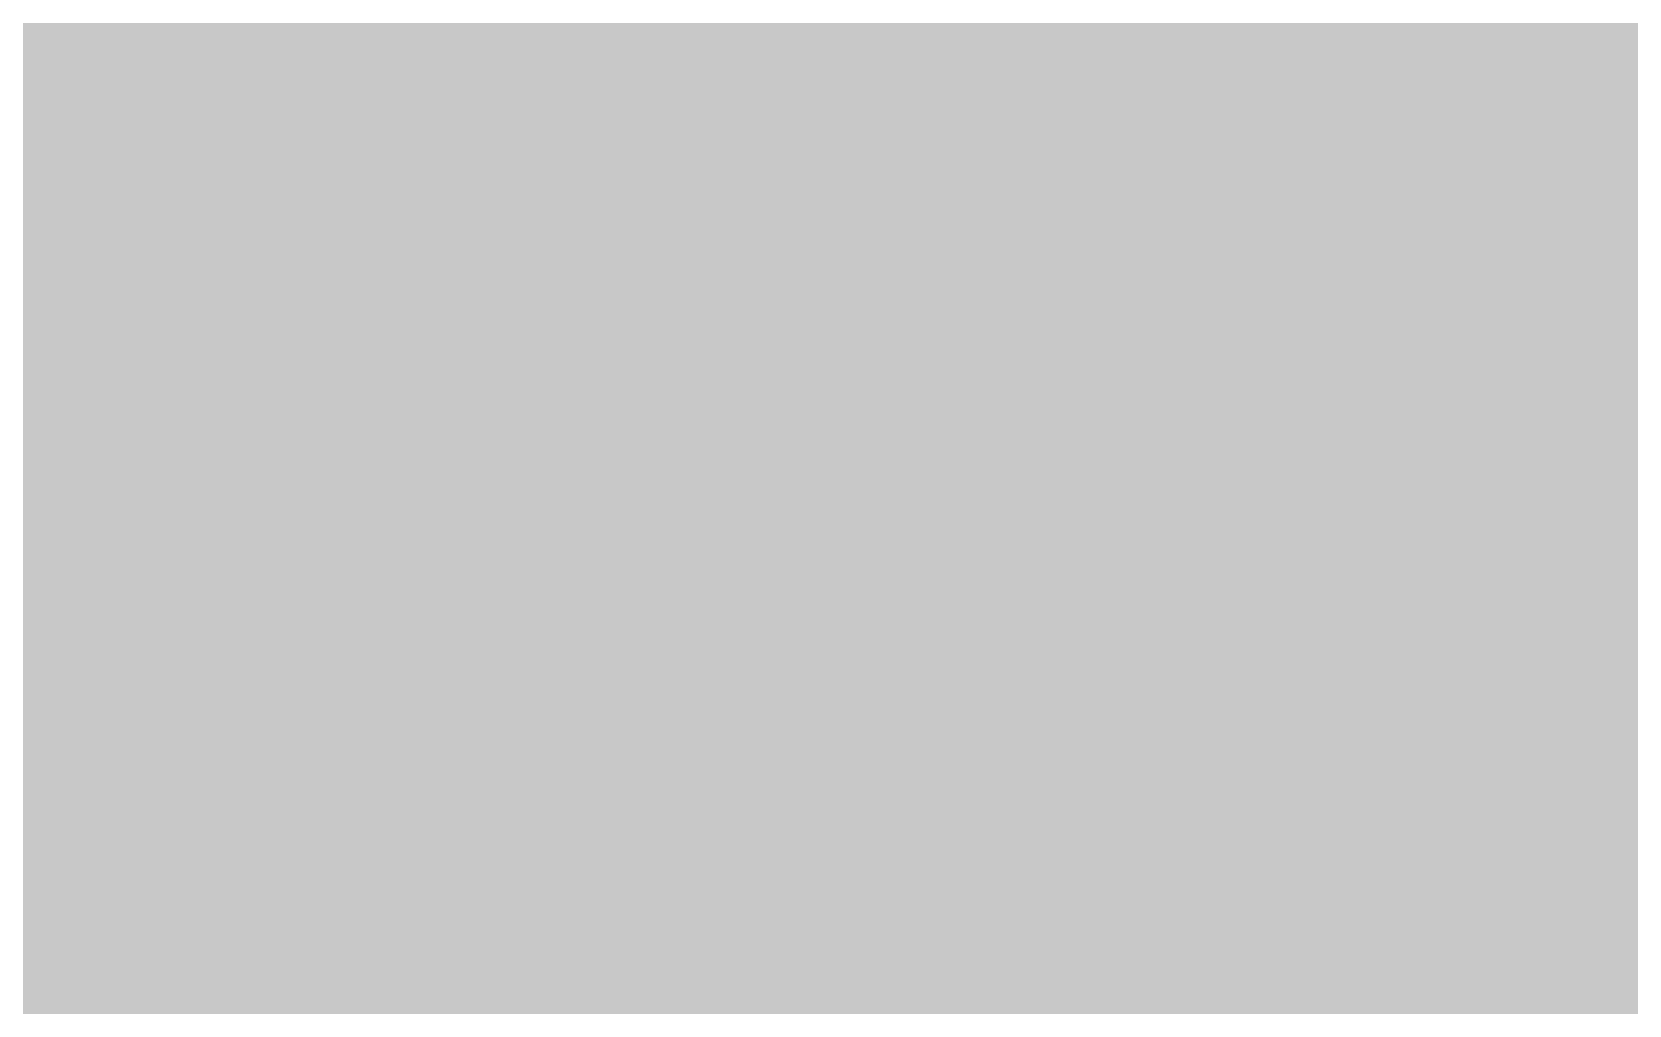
# Model space of a CAD drawing. Extents: x -5 to 208, y -5 to 206.
# Drawn here: x 12.02 to 17.19, y 50.09 to 53.24 of the extents above; entities that cross this region are included whole.
import ezdxf

# ---------------------------------------------------------------- set-up
doc = ezdxf.new("R2010")
doc.units = 0
doc.header["$MEASUREMENT"] = 0
doc.layers.get('0').update_dxf_attribs({"linetype": 'CONTINUOUS'})
for name, color, linetype in [('22-301-0_BOT', 7, 'CONTINUOUS'), ('22-301-0_IN1', 1, 'CONTINUOUS'), ('22-301-0_IN2', 4, 'CONTINUOUS'), ('22-301-0_SMT', 5, 'CONTINUOUS'), ('22-301-0_SPT', 10, 'CONTINUOUS'), ('22-301-0_SST', 14, 'CONTINUOUS'), ('22-301-0_TOP', 9, 'CONTINUOUS')]:
    doc.layers.add(name, color=color, linetype=linetype)

# ---------------------------------------------------------------- blocks, each defined once
blk = doc.blocks.new('ROUND_36')
at = {"const_width": 0.23749}
blk.add_lwpolyline([(-0.118744, 0, 1), (0.118744, 0, 1)], format="xyb", close=True, dxfattribs=at)

msp = doc.modelspace()

# ---------------------------------------------------------------- linework, layer by layer
at = {"layer": '22-301-0_BOT', "const_width": 0.254}
for points in [[(13.3604, 70.6755), (13.3604, 34.798)], [(13.589, 70.6755), (13.589, 38.70198)], [(13.8176, 70.6755), (13.8176, 39.13124)], [(14.0462, 70.6755), (14.0462, 39.39032)], [(14.2748, 70.6755), (14.2748, 39.56812)], [(14.5034, 70.6755), (14.5034, 39.69512)], [(14.732, 70.6755), (14.732, 39.78148)], [(14.9606, 70.6755), (14.9606, 39.83482)], [(15.1892, 70.6755), (15.1892, 39.85768)], [(15.4178, 70.6755), (15.4178, 39.84752)], [(15.6464, 70.6755), (15.6464, 39.80942)], [(15.875, 70.6755), (15.875, 39.7383)], [(16.1036, 70.6755), (16.1036, 39.63162)], [(16.3322, 70.6755), (16.3322, 39.47668)], [(16.5608, 70.6755), (16.5608, 39.25824)], [(16.7894, 70.6755), (16.7894, 38.93058)], [(17.018, 70.6755), (17.018, 34.798)], [(17.2466, 70.6755), (17.2466, 34.798)], [(13.1318, 68.49618), (13.1318, 34.798)], [(12.9032, 68.35902), (12.9032, 34.798)], [(11.9888, 68.326), (11.9888, 34.798)], [(12.2174, 68.326), (12.2174, 34.798)], [(12.446, 68.326), (12.446, 34.798)], [(12.6746, 68.326), (12.6746, 34.798)], [(95.631, 53.3146), (5.95884, 53.3146)], [(95.631, 53.086), (6.21538, 53.086)], [(95.631, 52.8574), (6.38556, 52.8574)], [(95.631, 52.6288), (6.49732, 52.6288)], [(43.46194, 52.4002), (6.56844, 52.4002)], [(43.23334, 52.1716), (6.59892, 52.1716)], [(43.12158, 51.943), (6.59892, 51.943)], [(43.08348, 51.7144), (6.56082, 51.7144)], [(43.10888, 51.4858), (6.48716, 51.4858)], [(43.20032, 51.2572), (6.36778, 51.2572)], [(43.39336, 51.0286), (6.19252, 51.0286)], [(51.79568, 50.8), (5.92074, 50.8)], [(51.77028, 50.5714), (5.35686, 50.5714)], [(51.80838, 50.3428), (-3.556, 50.3428)], [(49.43094, 50.1142), (-3.556, 50.1142)]]:
    msp.add_lwpolyline(points, dxfattribs=at)
at = {"layer": '22-301-0_IN1', "const_width": 0.254}
for points in [[(12.5476, 83.312), (12.5476, 42.799)], [(12.7762, 83.312), (12.7762, 42.799)], [(13.0048, 83.312), (13.0048, 42.799)], [(13.2334, 83.312), (13.2334, 42.799)], [(13.462, 83.312), (13.462, 42.799)], [(13.6906, 83.312), (13.6906, 42.799)], [(13.9192, 83.312), (13.9192, 42.799)], [(14.1478, 83.312), (14.1478, 42.799)], [(14.3764, 83.312), (14.3764, 42.799)], [(14.605, 72.898), (14.605, 42.799)], [(14.8336, 72.898), (14.8336, 42.799)], [(15.0622, 72.898), (15.0622, 42.799)], [(15.2908, 72.898), (15.2908, 42.799)], [(15.5194, 72.898), (15.5194, 42.799)], [(15.748, 72.898), (15.748, 42.799)], [(15.9766, 72.898), (15.9766, 42.799)], [(16.2052, 72.898), (16.2052, 42.799)], [(16.4338, 72.898), (16.4338, 42.799)], [(16.6624, 72.898), (16.6624, 42.799)], [(16.891, 72.898), (16.891, 42.799)], [(17.1196, 72.898), (17.1196, 42.799)], [(12.319, 69.43852), (12.319, 42.799)], [(12.0904, 69.1261), (12.0904, 42.799)], [(31.242, 53.3146), (5.59308, 53.3146)], [(31.242, 53.086), (5.96392, 53.086)], [(31.242, 52.8574), (6.1722, 52.8574)], [(31.242, 52.6288), (6.30428, 52.6288)], [(31.242, 52.4002), (6.38556, 52.4002)], [(31.242, 52.1716), (6.42112, 52.1716)], [(31.242, 51.943), (6.41858, 51.943)], [(31.242, 51.7144), (6.37794, 51.7144)], [(31.242, 51.4858), (6.29158, 51.4858)], [(31.242, 51.2572), (6.15188, 51.2572)], [(31.242, 51.0286), (5.93344, 51.0286)], [(31.242, 50.8), (5.52704, 50.8)], [(31.242, 50.5714), (-2.54, 50.5714)], [(31.242, 50.3428), (-2.54, 50.3428)], [(31.242, 50.1142), (-2.54, 50.1142)]]:
    msp.add_lwpolyline(points, dxfattribs=at)
at = {"layer": '22-301-0_IN2', "const_width": 0.254}
for points in [[(12.5476, 83.947), (12.5476, 42.799)], [(12.7762, 83.947), (12.7762, 42.799)], [(13.0048, 83.947), (13.0048, 42.799)], [(13.2334, 83.947), (13.2334, 42.799)], [(13.462, 83.947), (13.462, 42.799)], [(13.6906, 83.947), (13.6906, 42.799)], [(13.9192, 83.947), (13.9192, 42.799)], [(14.1478, 83.947), (14.1478, 42.799)], [(14.3764, 83.947), (14.3764, 42.799)], [(14.605, 73.025), (14.605, 42.799)], [(14.8336, 73.025), (14.8336, 42.799)], [(15.0622, 73.025), (15.0622, 42.799)], [(15.2908, 73.025), (15.2908, 42.799)], [(15.5194, 73.025), (15.5194, 42.799)], [(15.748, 73.025), (15.748, 42.799)], [(15.9766, 73.025), (15.9766, 42.799)], [(16.2052, 73.025), (16.2052, 42.799)], [(16.4338, 73.025), (16.4338, 42.799)], [(16.6624, 73.025), (16.6624, 42.799)], [(16.891, 73.025), (16.891, 42.799)], [(17.1196, 73.025), (17.1196, 42.799)], [(12.319, 69.43852), (12.319, 42.799)], [(12.0904, 69.1261), (12.0904, 42.799)], [(31.369, 53.3146), (5.59308, 53.3146)], [(31.369, 53.086), (5.96392, 53.086)], [(31.369, 52.8574), (6.1722, 52.8574)], [(31.369, 52.6288), (6.30428, 52.6288)], [(31.369, 52.4002), (6.38556, 52.4002)], [(31.369, 52.1716), (6.42112, 52.1716)], [(31.369, 51.943), (6.41858, 51.943)], [(31.369, 51.7144), (6.37794, 51.7144)], [(31.369, 51.4858), (6.29158, 51.4858)], [(31.369, 51.2572), (6.15188, 51.2572)], [(31.369, 51.0286), (5.93344, 51.0286)], [(31.369, 50.8), (5.52704, 50.8)], [(31.369, 50.5714), (-2.54, 50.5714)], [(31.369, 50.3428), (-2.54, 50.3428)], [(31.369, 50.1142), (-2.54, 50.1142)]]:
    msp.add_lwpolyline(points, dxfattribs=at)
at = {"layer": '22-301-0_SMT', "const_width": 0.127}
for points in [[(12.33424, 55.18658), (12.33424, 50.20818)], [(12.44854, 55.18658), (12.44854, 50.20818)], [(12.56284, 55.18658), (12.56284, 50.20818)], [(16.63192, 55.1942), (16.63192, 50.2158)], [(16.74622, 55.1942), (16.74622, 50.2158)], [(16.86052, 55.1942), (16.86052, 50.2158)], [(16.97482, 55.1688), (16.97482, 50.2412)], [(12.21994, 55.16118), (12.21994, 50.23104)], [(12.11834, 54.98338), (12.11834, 50.41138)], [(17.07642, 54.991), (17.07642, 50.419)], [(12.65936, 53.27904), (12.11834, 53.27904)], [(17.07642, 53.2892), (16.5227, 53.2892)], [(12.62888, 53.16474), (12.11834, 53.16474)], [(17.07642, 53.1749), (16.55572, 53.1749)], [(12.60602, 53.05044), (12.11834, 53.05044)], [(17.07642, 53.0606), (16.58112, 53.0606)], [(17.07642, 52.9463), (16.5989, 52.9463)], [(12.58824, 52.93614), (12.11834, 52.93614)], [(12.57808, 52.82184), (12.11834, 52.82184)], [(17.07642, 52.832), (16.6116, 52.832)], [(12.57554, 52.70754), (12.11834, 52.70754)], [(12.57554, 52.71008), (12.57554, 52.69738)], [(17.07642, 52.7177), (16.61922, 52.7177)], [(16.61922, 52.705), (16.61922, 52.68976)], [(12.58062, 52.59324), (12.11834, 52.59324)], [(17.07642, 52.6034), (16.61668, 52.6034)], [(12.59078, 52.47894), (12.11834, 52.47894)], [(17.07642, 52.4891), (16.60906, 52.4891)], [(12.60856, 52.36464), (12.11834, 52.36464)], [(17.07642, 52.3748), (16.59382, 52.3748)], [(12.63396, 52.25034), (12.11834, 52.25034)], [(17.07642, 52.2605), (16.57096, 52.2605)], [(12.66444, 52.13604), (12.11834, 52.13604)], [(17.07642, 52.1462), (16.54302, 52.1462)], [(12.67714, 52.0954), (12.67714, 50.20818)], [(16.51762, 52.06492), (16.51762, 50.2158)], [(12.70254, 52.02174), (12.11834, 52.02174)], [(17.07642, 52.0319), (16.50492, 52.0319)], [(17.07642, 51.9176), (16.46174, 51.9176)], [(12.74826, 51.90744), (12.11834, 51.90744)], [(12.79144, 51.81346), (12.79144, 50.20818)], [(12.8016, 51.79314), (12.11834, 51.79314)], [(16.40332, 51.79314), (16.40332, 50.2158)], [(17.07642, 51.8033), (16.4084, 51.8033)], [(12.8651, 51.67884), (12.11834, 51.67884)], [(17.07642, 51.689), (16.3449, 51.689)], [(12.90574, 51.6128), (12.90574, 50.20818)], [(12.93876, 51.56454), (12.11834, 51.56454)], [(17.07642, 51.5747), (16.27124, 51.5747)], [(16.28902, 51.59756), (16.28902, 50.2158)], [(13.02258, 51.45024), (12.11834, 51.45024)], [(13.02004, 51.45278), (13.02004, 50.20818)], [(17.07642, 51.4604), (16.18742, 51.4604)], [(16.17472, 51.44262), (16.17472, 50.2158)], [(17.07642, 51.3461), (16.08836, 51.3461)], [(13.1191, 51.33594), (12.11834, 51.33594)], [(13.13434, 51.31816), (13.13434, 50.20818)], [(16.06042, 51.31562), (16.06042, 50.2158)], [(13.23086, 51.22164), (12.11834, 51.22164)], [(13.24864, 51.20386), (13.24864, 50.20818)], [(15.94612, 51.2064), (15.94612, 50.2158)], [(17.07642, 51.2318), (15.97406, 51.2318)], [(13.36294, 51.10734), (12.11834, 51.10734)], [(13.36294, 51.10734), (13.36294, 50.20818)], [(15.83182, 51.11496), (15.83182, 50.2158)], [(17.07642, 51.1175), (15.83436, 51.1175)], [(15.71752, 51.03368), (15.71752, 50.2158)], [(13.52042, 50.99304), (12.11834, 50.99304)], [(13.47724, 51.02352), (13.47724, 50.20818)], [(17.07642, 51.0032), (15.66672, 51.0032)], [(13.59154, 50.94986), (13.59154, 50.20818)], [(15.52702, 50.927), (15.50162, 50.9016), (15.50162, 50.2158)], [(15.60322, 50.9651), (15.60322, 50.2158)], [(13.69314, 50.87874), (12.11834, 50.87874)], [(13.69314, 50.89398), (13.69314, 50.20818), (12.32154, 50.20818), (12.319, 50.20564)], [(17.07642, 50.8889), (15.50162, 50.8889)], [(17.07642, 50.7746), (15.50162, 50.7746)], [(13.69314, 50.76444), (12.11834, 50.76444)], [(13.69314, 50.65014), (12.11834, 50.65014)], [(17.07642, 50.6603), (15.50162, 50.6603)], [(13.69314, 50.53584), (12.11834, 50.53584)], [(17.07642, 50.546), (15.50162, 50.546)], [(12.11834, 50.41138), (12.11828, 50.4063)], [(13.69314, 50.42154), (12.11834, 50.42154)], [(17.07642, 50.4317), (15.50162, 50.4317)], [(17.07642, 50.41392), (17.07636, 50.419)], [(13.69314, 50.30724), (12.14374, 50.30724)], [(17.05102, 50.3174), (15.50162, 50.3174)], [(16.87322, 50.2158), (15.50162, 50.2158)], [(16.8783, 50.2158), (16.87322, 50.2158)]]:
    msp.add_lwpolyline(points, dxfattribs=at)
for points in [[(16.61922, 52.705, 0.2736465), (15.50162, 54.5084)], [(13.66774, 54.47538, 0.2845461), (12.57554, 52.71008)], [(12.57554, 52.69738, 0.2733631), (13.69314, 50.89398)], [(15.52702, 50.927, 0.2843907), (16.61668, 52.68976)], [(16.8783, 50.2158, 0.4142136), (17.07642, 50.41392)], [(12.11834, 50.4063, 0.4142136), (12.319, 50.20564)]]:
    msp.add_lwpolyline(points, format="xyb", dxfattribs=at)
at = {"layer": '22-301-0_SPT', "const_width": 0.127}
for points in [[(12.33424, 55.18658), (12.33424, 50.20818)], [(12.44854, 55.18658), (12.44854, 50.20818)], [(12.56284, 55.18658), (12.56284, 50.20818)], [(16.60652, 55.1942), (16.60652, 50.2158)], [(16.72082, 55.1942), (16.72082, 50.2158)], [(16.83512, 55.1942), (16.83512, 50.2158)], [(16.94942, 55.1688), (16.94942, 50.2412)], [(12.21994, 55.16118), (12.21994, 50.23104)], [(12.11834, 54.98338), (12.11834, 50.41138)], [(17.05102, 54.991), (17.05102, 50.419)], [(12.65936, 53.27904), (12.11834, 53.27904)], [(17.05102, 53.2892), (16.4973, 53.2892)], [(12.62888, 53.16474), (12.11834, 53.16474)], [(17.05102, 53.1749), (16.53032, 53.1749)], [(12.60602, 53.05044), (12.11834, 53.05044)], [(17.05102, 53.0606), (16.55572, 53.0606)], [(17.05102, 52.9463), (16.5735, 52.9463)], [(12.58824, 52.93614), (12.11834, 52.93614)], [(12.57808, 52.82184), (12.11834, 52.82184)], [(17.05102, 52.832), (16.5862, 52.832)], [(12.57554, 52.70754), (12.11834, 52.70754)], [(12.57554, 52.71008), (12.57554, 52.69738)], [(17.05102, 52.7177), (16.59382, 52.7177)], [(16.59382, 52.705), (16.59382, 52.68976)], [(12.58062, 52.59324), (12.11834, 52.59324)], [(17.05102, 52.6034), (16.59128, 52.6034)], [(12.59078, 52.47894), (12.11834, 52.47894)], [(17.05102, 52.4891), (16.58366, 52.4891)], [(12.60856, 52.36464), (12.11834, 52.36464)], [(17.05102, 52.3748), (16.56842, 52.3748)], [(12.63396, 52.25034), (12.11834, 52.25034)], [(17.05102, 52.2605), (16.54556, 52.2605)], [(12.66444, 52.13604), (12.11834, 52.13604)], [(17.05102, 52.1462), (16.51762, 52.1462)], [(12.67714, 52.0954), (12.67714, 50.20818)], [(16.49222, 52.06492), (16.49222, 50.2158)], [(12.70254, 52.02174), (12.11834, 52.02174)], [(17.05102, 52.0319), (16.47952, 52.0319)], [(17.05102, 51.9176), (16.43634, 51.9176)], [(12.74826, 51.90744), (12.11834, 51.90744)], [(12.79144, 51.81346), (12.79144, 50.20818)], [(12.8016, 51.79314), (12.11834, 51.79314)], [(16.37792, 51.79314), (16.37792, 50.2158)], [(17.05102, 51.8033), (16.383, 51.8033)], [(12.8651, 51.67884), (12.11834, 51.67884)], [(17.05102, 51.689), (16.3195, 51.689)], [(12.90574, 51.6128), (12.90574, 50.20818)], [(12.93876, 51.56454), (12.11834, 51.56454)], [(17.05102, 51.5747), (16.24584, 51.5747)], [(16.26362, 51.59756), (16.26362, 50.2158)], [(13.02258, 51.45024), (12.11834, 51.45024)], [(13.02004, 51.45278), (13.02004, 50.20818)], [(17.05102, 51.4604), (16.16202, 51.4604)], [(16.14932, 51.44262), (16.14932, 50.2158)], [(17.05102, 51.3461), (16.06296, 51.3461)], [(13.1191, 51.33594), (12.11834, 51.33594)], [(13.13434, 51.31816), (13.13434, 50.20818)], [(16.03502, 51.31562), (16.03502, 50.2158)], [(13.23086, 51.22164), (12.11834, 51.22164)], [(13.24864, 51.20386), (13.24864, 50.20818)], [(15.92072, 51.2064), (15.92072, 50.2158)], [(17.05102, 51.2318), (15.94866, 51.2318)], [(13.36294, 51.10734), (12.11834, 51.10734)], [(13.36294, 51.10734), (13.36294, 50.20818)], [(15.80642, 51.11496), (15.80642, 50.2158)], [(17.05102, 51.1175), (15.80896, 51.1175)], [(15.69212, 51.03368), (15.69212, 50.2158)], [(13.52042, 50.99304), (12.11834, 50.99304)], [(13.47724, 51.02352), (13.47724, 50.20818)], [(17.05102, 51.0032), (15.64132, 51.0032)], [(13.59154, 50.94986), (13.59154, 50.20818)], [(15.50162, 50.927), (15.47622, 50.9016), (15.47622, 50.2158)], [(15.57782, 50.9651), (15.57782, 50.2158)], [(13.69314, 50.87874), (12.11834, 50.87874)], [(13.69314, 50.89398), (13.69314, 50.20818), (12.32154, 50.20818), (12.319, 50.20564)], [(17.05102, 50.8889), (15.47622, 50.8889)], [(17.05102, 50.7746), (15.47622, 50.7746)], [(13.69314, 50.76444), (12.11834, 50.76444)], [(13.69314, 50.65014), (12.11834, 50.65014)], [(17.05102, 50.6603), (15.47622, 50.6603)], [(13.69314, 50.53584), (12.11834, 50.53584)], [(17.05102, 50.546), (15.47622, 50.546)], [(12.11834, 50.41138), (12.11828, 50.4063)], [(13.69314, 50.42154), (12.11834, 50.42154)], [(17.05102, 50.4317), (15.47622, 50.4317)], [(17.05102, 50.41392), (17.05096, 50.419)], [(13.69314, 50.30724), (12.14374, 50.30724)], [(17.02562, 50.3174), (15.47622, 50.3174)], [(16.84782, 50.2158), (15.47622, 50.2158)], [(16.8529, 50.2158), (16.84782, 50.2158)]]:
    msp.add_lwpolyline(points, dxfattribs=at)
for points in [[(16.59382, 52.705, 0.2736465), (15.47622, 54.5084)], [(13.66774, 54.47538, 0.2845461), (12.57554, 52.71008)], [(12.57554, 52.69738, 0.2733631), (13.69314, 50.89398)], [(15.50162, 50.927, 0.2843907), (16.59128, 52.68976)], [(16.8529, 50.2158, 0.4142136), (17.05102, 50.41392)], [(12.11834, 50.4063, 0.4142136), (12.319, 50.20564)]]:
    msp.add_lwpolyline(points, format="xyb", dxfattribs=at)
at = {"layer": '22-301-0_SST', "const_width": 0.1524}
for points in [[(12.15898, 54.97576), (12.15898, 51.26736), (12.10564, 51.26736), (12.10564, 54.97576)], [(17.0561, 51.12766), (17.0561, 54.13502), (17.1069, 54.13502), (17.1069, 51.1048)], [(16.98498, 53.32222), (16.99768, 53.2765), (17.00784, 53.23078), (17.03324, 53.08854), (17.04086, 53.04282), (17.04594, 52.99456), (17.05356, 52.9463), (17.06372, 52.69992), (17.06118, 52.56784), (17.05356, 52.47894), (17.05102, 52.43576), (17.04594, 52.39258), (17.00022, 52.13858), (16.99006, 52.0954), (16.97736, 52.05476), (16.9291, 51.8922), (16.91386, 51.85156), (16.89862, 51.81346), (16.88338, 51.77536), (16.83258, 51.65852), (16.86306, 51.64582), (16.88084, 51.68392), (16.91386, 51.76266), (16.9291, 51.80076), (16.94434, 51.8414), (16.95958, 51.88204), (17.01038, 52.04714), (17.02054, 52.08778), (17.0307, 52.13096), (17.04086, 52.17414), (17.05102, 52.21478), (17.06626, 52.30114), (17.07134, 52.34432), (17.07896, 52.39004), (17.08404, 52.43322), (17.08658, 52.4764), (17.0942, 52.5653), (17.09674, 52.70246), (17.08404, 52.94884), (17.07896, 52.9971), (17.07388, 53.0479), (17.06626, 53.09616), (17.018, 53.33238)], [(12.13358, 51.26736), (12.13612, 51.26482), (12.7, 50.79492), (12.6873, 50.80762), (12.7127, 50.78476), (13.26896, 51.34102), (13.2461, 51.36642), (12.6873, 50.80762)], [(12.14882, 52.70246), (12.1158, 52.69992)], [(12.1158, 52.69992), (12.1158, 52.69738)], [(12.14882, 52.70246), (12.14882, 52.69738)], [(12.68984, 50.78222), (12.10818, 51.26736), (12.62126, 51.78044), (12.64158, 51.74234)], [(12.61364, 51.72456), (12.15898, 51.2699), (12.71016, 50.80762), (13.17498, 50.2539), (13.62964, 50.70856)], [(15.6337, 50.6095), (15.5829, 50.6095), (15.5829, 50.20056), (16.18742, 50.20056), (17.1069, 51.1048), (17.1069, 51.67884), (16.65986, 51.67884), (16.6243, 51.61026), (16.59382, 51.55692), (16.4973, 51.40452), (16.46428, 51.35626), (16.35252, 51.21402), (16.31188, 51.1683), (16.27124, 51.12512), (16.2306, 51.08194), (16.18742, 51.03876), (16.14424, 50.99812), (16.09852, 50.96002), (16.00708, 50.88382), (15.95882, 50.84826), (15.75562, 50.71618), (15.70482, 50.6857), (15.65148, 50.65776), (15.5956, 50.63236), (15.61846, 50.5841), (15.73022, 50.64252), (15.78356, 50.673), (15.9893, 50.80762), (16.03756, 50.84318), (16.2687, 51.04638), (16.30934, 51.08956), (16.35252, 51.13528), (16.39316, 51.181), (16.43126, 51.22926), (16.46936, 51.27498), (16.57604, 51.42738), (16.60906, 51.47818), (16.63954, 51.53152), (16.67002, 51.58486), (16.69034, 51.6255), (17.0561, 51.6255), (17.0561, 51.12766), (16.1671, 50.2539), (15.6337, 50.2539), (15.6337, 50.6095)], [(12.40028, 51.54168), (12.43076, 51.55692)], [(12.14882, 51.2445), (12.1285, 51.24958), (12.68984, 50.78222), (12.7, 50.79492), (13.1699, 50.23104), (13.17244, 50.2285)], [(12.8397, 51.3588), (12.8651, 51.37658)], [(12.84224, 51.37912), (12.86256, 51.35372)], [(12.1158, 51.29022), (12.11348, 51.22164)], [(13.68552, 50.71872), (13.17244, 50.2031), (12.68984, 50.78222), (12.71016, 50.80762), (12.14374, 51.28006), (12.1158, 51.29022)], [(12.13358, 51.26736), (12.13253, 51.22164)], [(12.14882, 51.2445), (12.14855, 51.22164)], [(13.2842, 50.93716), (13.2588, 50.95748)], [(13.26134, 50.93462), (13.28166, 50.96002)], [(13.1953, 50.21072), (13.18514, 50.23866), (12.7127, 50.80508), (12.6873, 50.78476), (13.15466, 50.22342), (13.14704, 50.24374)], [(14.605, 50.21072), (14.60754, 50.24374), (14.36116, 50.2539), (14.26464, 50.2666), (14.21638, 50.27422), (14.07668, 50.29962), (14.03096, 50.30978), (13.98524, 50.32248), (13.8938, 50.34788), (13.84808, 50.36312), (13.8049, 50.37582), (13.716, 50.40884), (13.67282, 50.42662), (13.58646, 50.46472), (13.462, 50.52568), (13.44676, 50.4952), (13.57376, 50.43424), (13.61694, 50.41392), (13.66012, 50.39614), (13.7922, 50.34534), (13.83792, 50.3301), (13.88364, 50.3174), (13.92936, 50.30216), (13.97508, 50.28946), (14.21384, 50.2412), (14.2621, 50.23358), (14.35862, 50.22342), (14.605, 50.21072)], [(13.12672, 50.24374), (13.14703, 50.24395)], [(16.1671, 50.2539), (13.17244, 50.2539), (13.17244, 50.20056), (16.18742, 50.20056)], [(13.12672, 50.22596), (13.17251, 50.22701)], [(13.12672, 50.20818), (13.19531, 50.2105)]]:
    msp.add_lwpolyline(points, dxfattribs=at)
for points in [[(14.60754, 54.92242, 0.4142136), (12.38758, 52.70246)], [(14.605, 54.8894, 0.4142136), (12.41806, 52.70246)], [(16.8275, 52.70246, 0.1658023), (16.36453, 54.06024)], [(16.79448, 52.69992, 0.1620988), (16.35801, 54.01086)], [(12.1158, 52.69738, 0.1216549), (12.40111, 51.54211)], [(12.14882, 52.69738, 0.1218502), (12.43092, 51.557)], [(12.38504, 52.70246, 0.1639217), (12.83812, 51.3576)], [(12.41806, 52.70246, 0.1642446), (12.86555, 51.37693)], [(14.605, 50.47996, 0.4142136), (16.8275, 52.70246)], [(14.60754, 50.51298, 0.4142136), (16.79448, 52.69992)], [(12.64158, 51.74234, 0.0471366), (12.85515, 51.39198)], [(12.61364, 51.72456, 0.0505341), (12.85038, 51.34396)], [(13.04798, 51.45786, 0.1810777), (12.84112, 51.38041)], [(13.04798, 51.45786, 0.166419), (12.85496, 51.39179)], [(13.36294, 51.1429, 0.4142136), (13.04798, 51.45786)], [(13.36294, 51.1429, 0.4142136), (13.04798, 51.45786)], [(13.04798, 51.42484, 0.1972586), (12.84989, 51.34353)], [(13.04798, 51.42484, 0.1823287), (12.86178, 51.35461)], [(13.32992, 51.1429, 0.4142136), (13.04798, 51.42484)], [(13.32992, 51.1429, 0.4142136), (13.04798, 51.42484)], [(12.11326, 51.22164, 0.4142136), (13.12672, 50.20818)], [(12.13104, 51.22164, 0.4142136), (13.12672, 50.22596)], [(12.14882, 51.22164, 0.4142136), (13.12672, 50.24374)], [(13.24864, 50.94478, 0.1972575), (13.32996, 51.1429)], [(13.2588, 50.95748, 0.1823268), (13.32874, 51.1429)], [(13.2842, 50.93716, 0.1810765), (13.36123, 51.1429)], [(13.2969, 50.94986, 0.1664185), (13.36298, 51.1429)], [(13.24864, 50.94478, 0.1658023), (14.605, 50.48229)], [(13.26134, 50.93462, 0.0490281), (13.62918, 50.70763)], [(13.28166, 50.96002, 0.0537043), (13.68484, 50.71726)], [(13.2969, 50.94986, 0.1620988), (14.60754, 50.51349)]]:
    msp.add_lwpolyline(points, format="xyb", dxfattribs=at)
at = {"layer": '22-301-0_TOP'}
for points, const_width in [([(14.3002, 64.01562), (14.3002, 44.7167)], 0.254), ([(14.5288, 64.01562), (14.5288, 44.7167)], 0.254), ([(14.7574, 64.01562), (14.7574, 44.7167)], 0.254), ([(14.986, 64.01562), (14.986, 44.7167)], 0.254), ([(12.33424, 55.18658), (12.33424, 50.20818)], 0.127), ([(12.44854, 55.18658), (12.44854, 50.20818)], 0.127), ([(12.56284, 55.18658), (12.56284, 50.20818)], 0.127), ([(16.63192, 55.1942), (16.63192, 50.2158)], 0.127), ([(16.74622, 55.1942), (16.74622, 50.2158)], 0.127), ([(16.86052, 55.1942), (16.86052, 50.2158)], 0.127), ([(16.97482, 55.1688), (16.97482, 50.2412)], 0.127), ([(12.21994, 55.16118), (12.21994, 50.23104)], 0.127), ([(12.11834, 54.98338), (12.11834, 50.41138), (12.11834, 50.4063)], 0.127), ([(17.07642, 54.991), (17.07642, 50.419)], 0.127), ([(14.0716, 54.38902), (14.0716, 51.0032)], 0.254), ([(15.2146, 54.23916), (15.2146, 51.17084)], 0.254), ([(13.843, 54.12232), (13.843, 51.25974)], 0.254), ([(15.4432, 54.08676), (15.4432, 51.32832)], 0.254), ([(13.6144, 53.98262), (13.6144, 51.41214)], 0.254), ([(15.6718, 53.91404), (15.6718, 51.49088)], 0.254), ([(13.3858, 53.77688), (13.3858, 51.62804)], 0.254), ([(15.9004, 53.6575), (15.9004, 51.73218)], 0.254), ([(13.1572, 53.45684), (13.1572, 51.96586)], 0.254), ([(16.08328, 53.34), (13.10132, 53.34)], 0.254), ([(12.65936, 53.27904), (12.11834, 53.27904)], 0.127), ([(16.129, 53.2257), (16.129, 52.1462)], 0.254), ([(17.07642, 53.2892), (16.5227, 53.2892)], 0.127), ([(12.62888, 53.16474), (12.11834, 53.16474)], 0.127), ([(16.16456, 53.1114), (13.02258, 53.1114)], 0.254), ([(17.07642, 53.1749), (16.55572, 53.1749)], 0.127), ([(12.60602, 53.05044), (12.11834, 53.05044)], 0.127), ([(17.07642, 53.0606), (16.58112, 53.0606)], 0.127), ([(9.525, 48.9839), (10.8839, 48.9839), (12.36472, 50.46472), (12.36472, 52.70246)], 0.635), ([(16.21028, 52.8828), (12.98702, 52.8828)], 0.254), ([(16.84782, 52.705), (19.59356, 52.705), (19.685, 52.61356)], 0.635), ([(17.07642, 52.9463), (16.5989, 52.9463)], 0.127), ([(12.58824, 52.93614), (12.11834, 52.93614)], 0.127), ([(12.57808, 52.82184), (12.11834, 52.82184)], 0.127), ([(17.07642, 52.832), (16.6116, 52.832)], 0.127), ([(13.01242, 52.70246), (13.01242, 52.36464)], 0.254), ([(12.57554, 52.70754), (12.11834, 52.70754)], 0.127), ([(12.57554, 52.71008), (12.57554, 52.69738)], 0.127), ([(16.20266, 52.6542), (13.01242, 52.6542)], 0.254), ([(17.07642, 52.7177), (16.61922, 52.7177)], 0.127), ([(16.61922, 52.705), (16.61922, 52.68976)], 0.127), ([(12.58062, 52.59324), (12.11834, 52.59324)], 0.127), ([(17.07642, 52.6034), (16.61668, 52.6034)], 0.127), ([(12.59078, 52.47894), (12.11834, 52.47894)], 0.127), ([(16.20266, 52.4256), (13.01242, 52.4256)], 0.254), ([(17.07642, 52.4891), (16.60906, 52.4891)], 0.127), ([(12.60856, 52.36464), (12.11834, 52.36464)], 0.127), ([(17.07642, 52.3748), (16.59382, 52.3748)], 0.127), ([(12.63396, 52.25034), (12.11834, 52.25034)], 0.127), ([(16.14678, 52.197), (13.05814, 52.197)], 0.254), ([(17.07642, 52.2605), (16.57096, 52.2605)], 0.127), ([(12.66444, 52.13604), (12.11834, 52.13604)], 0.127), ([(17.07642, 52.1462), (16.54302, 52.1462)], 0.127), ([(12.67714, 52.0954), (12.67714, 50.20818)], 0.127), ([(16.51762, 52.06492), (16.51762, 50.2158)], 0.127), ([(12.70254, 52.02174), (12.11834, 52.02174)], 0.127), ([(16.05026, 51.9684), (13.15466, 51.9684)], 0.254), ([(17.07642, 52.0319), (16.50492, 52.0319)], 0.127), ([(17.07642, 51.9176), (16.46174, 51.9176)], 0.127), ([(12.74826, 51.90744), (12.11834, 51.90744)], 0.127), ([(12.79144, 51.81346), (12.79144, 50.20818)], 0.127), ([(12.8016, 51.79314), (12.11834, 51.79314)], 0.127), ([(15.90548, 51.7398), (13.2969, 51.7398)], 0.254), ([(16.40332, 51.79314), (16.40332, 50.2158)], 0.127), ([(17.07642, 51.8033), (16.4084, 51.8033)], 0.127), ([(12.8651, 51.67884), (12.11834, 51.67884)], 0.127), ([(17.07642, 51.689), (16.3449, 51.689)], 0.127), ([(12.90574, 51.6128), (12.90574, 50.20818)], 0.127), ([(12.93876, 51.56454), (12.11834, 51.56454)], 0.127), ([(15.69466, 51.5112), (13.49756, 51.5112)], 0.254), ([(17.07642, 51.5747), (16.27124, 51.5747)], 0.127), ([(16.28902, 51.59756), (16.28902, 50.2158)], 0.127), ([(13.02258, 51.45024), (12.11834, 51.45024)], 0.127), ([(13.02004, 51.45278), (13.02004, 50.20818)], 0.127), ([(17.07642, 51.4604), (16.18742, 51.4604)], 0.127), ([(16.17472, 51.44262), (16.17472, 50.2158)], 0.127), ([(15.35684, 51.2826), (13.80236, 51.2826)], 0.254), ([(15.36954, 51.28768), (15.35176, 51.28006)], 0.254), ([(17.07642, 51.3461), (16.08836, 51.3461)], 0.127), ([(13.1191, 51.33594), (12.11834, 51.33594)], 0.127), ([(13.13434, 51.31816), (13.13434, 50.20818)], 0.127), ([(13.87094, 51.2445), (13.87602, 51.24196)], 0.254), ([(16.06042, 51.31562), (16.06042, 50.2158)], 0.127), ([(15.24762, 51.20386), (15.22222, 51.17846)], 0.254), ([(13.23086, 51.22164), (12.11834, 51.22164)], 0.127), ([(13.24864, 51.20386), (13.24864, 50.20818)], 0.127), ([(15.94612, 51.2064), (15.94612, 50.2158)], 0.127), ([(17.07642, 51.2318), (15.97406, 51.2318)], 0.127), ([(13.36294, 51.10734), (12.11834, 51.10734)], 0.127), ([(13.36294, 51.10734), (13.36294, 50.20818)], 0.127), ([(15.1384, 51.054), (14.05382, 51.054)], 0.254), ([(15.83182, 51.11496), (15.83182, 50.2158)], 0.127), ([(17.07642, 51.1175), (15.83436, 51.1175)], 0.127), ([(15.71752, 51.03368), (15.71752, 50.2158)], 0.127), ([(13.52042, 50.99304), (12.11834, 50.99304)], 0.127), ([(13.47724, 51.02352), (13.47724, 50.20818)], 0.127), ([(17.07642, 51.0032), (15.66672, 51.0032)], 0.127), ([(13.59154, 50.94986), (13.59154, 50.20818)], 0.127), ([(14.08684, 50.89398), (14.08684, 50.20818)], 0.254), ([(15.10792, 50.9016), (15.10792, 50.2158)], 0.254), ([(15.52702, 50.927), (15.50162, 50.9016), (15.50162, 50.2158)], 0.127), ([(15.60322, 50.9651), (15.60322, 50.2158)], 0.127), ([(13.69314, 50.87874), (12.11834, 50.87874)], 0.127), ([(13.69314, 50.89398), (13.69314, 50.20818)], 0.127), ([(15.10792, 50.8254), (14.08684, 50.8254)], 0.254), ([(17.07642, 50.8889), (15.50162, 50.8889)], 0.127), ([(17.07642, 50.7746), (15.50162, 50.7746)], 0.127), ([(13.69314, 50.76444), (12.11834, 50.76444)], 0.127), ([(13.69314, 50.65014), (12.11834, 50.65014)], 0.127), ([(15.10792, 50.5968), (14.08684, 50.5968)], 0.254), ([(17.07642, 50.6603), (15.50162, 50.6603)], 0.127), ([(13.69314, 50.53584), (12.11834, 50.53584)], 0.127), ([(17.07642, 50.546), (15.50162, 50.546)], 0.127), ([(13.69314, 50.42154), (12.11834, 50.42154)], 0.127), ([(15.10792, 50.3682), (14.08684, 50.3682)], 0.254), ([(17.07642, 50.4317), (15.50162, 50.4317)], 0.127), ([(17.07642, 50.41392), (17.07636, 50.419)], 0.127), ([(13.69314, 50.30724), (12.14374, 50.30724)], 0.127), ([(17.05102, 50.3174), (15.50162, 50.3174)], 0.127), ([(12.32154, 50.20818), (12.319, 50.20564)], 0.127), ([(13.69314, 50.20818), (12.32154, 50.20818)], 0.127), ([(15.11554, 50.1396), (14.08176, 50.1396)], 0.254), ([(16.87322, 50.2158), (15.50162, 50.2158)], 0.127), ([(16.8783, 50.2158), (16.87322, 50.2158)], 0.127), ([(14.0716, 50.09642), (14.0716, 44.7167)], 0.254), ([(17.272, 49.97196), (17.272, 44.7167)], 0.254)]:
    msp.add_lwpolyline(points, dxfattribs=dict(at, const_width=const_width))
for points, const_width in [([(16.61922, 52.705, 0.2736465), (15.50162, 54.5084)], 0.127), ([(13.66774, 54.47538, 0.2845461), (12.57554, 52.71008)], 0.127), ([(16.21536, 52.84724, 0.2488609), (15.32418, 54.15602)], 0.254), ([(13.82522, 54.1147, 0.2491735), (12.98194, 52.89804)], 0.254), ([(13.01242, 52.70246, 0.0768663), (12.98216, 52.89811)], 0.254), ([(16.21536, 52.84724, 0.0553612), (16.19956, 52.705)], 0.254), ([(16.20012, 52.705, 0.0613219), (16.21946, 52.54791)], 0.254), ([(12.57554, 52.69738, 0.2733631), (13.69314, 50.89398)], 0.127), ([(15.52702, 50.927, 0.2843907), (16.61668, 52.68976)], 0.127), ([(15.36954, 51.28768, 0.2567413), (16.21851, 52.54746)], 0.254), ([(13.01242, 52.36464, 0.2185798), (13.87142, 51.2454)], 0.254), ([(15.35176, 51.28006, 0.0824872), (15.24703, 51.20444)], 0.254), ([(14.08684, 50.89398, 0.2786235), (13.87602, 51.24196)], 0.254), ([(15.22222, 51.17846, 0.1977259), (15.10828, 50.9016)], 0.254), ([(16.8783, 49.8221, 0.4142136), (17.47012, 50.41392)], 0.254), ([(16.8783, 50.2158, 0.4142136), (17.07642, 50.41392)], 0.127), ([(12.11834, 50.4063, 0.4142136), (12.319, 50.20564)], 0.127), ([(13.69314, 49.81448, 0.4142136), (14.08684, 50.20818)], 0.254), ([(15.10792, 50.2158, 0.4142136), (15.50162, 49.8221)], 0.254)]:
    msp.add_lwpolyline(points, format="xyb", dxfattribs=dict(at, const_width=const_width))

# ---------------------------------------------------------------- block references
for p in [(12.36472, 52.70246), (16.84782, 52.705)]:
    msp.add_blockref('ROUND_36', p, dxfattribs=at)

doc.saveas('drawing.dxf')
